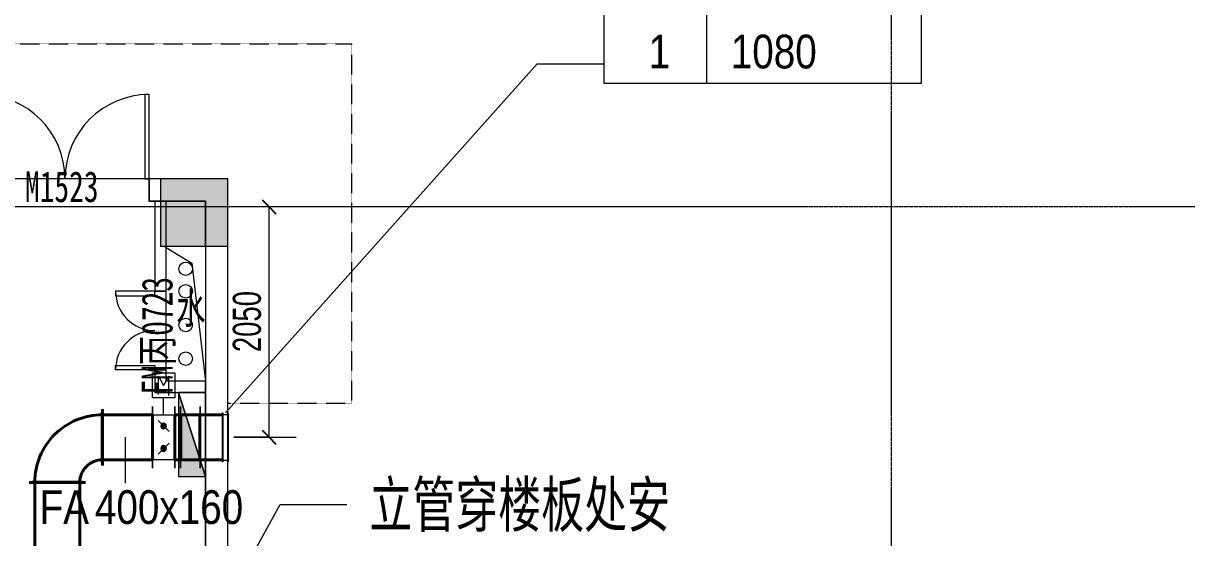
# Model space of a CAD drawing. Header units: millimetres. Extents: x 147808 to 200719, y -28592 to 8154.
# Drawn here: x 174979 to 185329, y -2944 to 1634 of the extents above; entities that cross this region are included whole.
import ezdxf

# ---------------------------------------------------------------- set-up
doc = ezdxf.new("R2010")
doc.units = ezdxf.units.MM
doc.linetypes.add('TJ Dash 2x', pattern=[3, 2, -1])
doc.linetypes.add('轴网线', pattern=[22.24, 12.7, -3.18, 3.18, -3.18])
for name, color, linetype, lineweight in [('0-1', 7, 'Continuous', 5), ('A-ANNO-DIMS', 7, 'Continuous', 5), ('A-ANNO-DIMS-100', 7, 'Continuous', 5), ('M-HVAC-CDFF-IDEN', 7, 'Continuous', 5), ('M-HVAC-DUCT-IDEN', 7, 'Continuous', 5)]:
    doc.layers.add(name, color=color, linetype=linetype, lineweight=lineweight)
for name, color, linetype, lineweight, true_color in [('0-2', 7, 'Continuous', 5, 0x515151), ('A-AREA-IDEN-1', 7, 'Continuous', 5, 0x515151), ('A-DETL-1', 7, 'TJ Dash 2x', 5, 0x5151ff), ('A-DETL-GENF-1', 7, 'Continuous', 5, 0xe1e1e1), ('A-DETL-GENF-2', 7, 'Continuous', 5, 0x515151), ('A-DETL-GENF-3', 7, 'Continuous', 5, 0x888888), ('A-DETL-GENF-4', 3, 'Continuous', 80, 0x00ff00), ('A-DETL-GENF-5', 3, 'Continuous', 5, 0x00ff00), ('A-DETL-MEDM-1', 7, 'Continuous', 5, 0x515151), ('A-DOOR-1', 7, 'Continuous', 5, 0x515151), ('A-DOOR-2', 7, 'Continuous', 5, 0x5151be), ('A-DOOR-IDEN-1', 7, 'Continuous', 5, 0x515151), ('A-FLOR-1', 7, 'Continuous', 5, 0x7f7f7f), ('A-WALL-1', 7, 'Continuous', 5, 0x515151), ('G-ANNO-TEXT-2', 3, 'Continuous', 5, 0x00ff00), ('M-HVAC-CDFF-1', 3, 'Continuous', 13, 0x00ff00), ('M-HVAC-CDFF-IDEN-1', 3, 'Continuous', 5, 0x00ff00), ('M-HVAC-DUCT-3', 3, 'Continuous', 40, 0x00ff00), ('M-HVAC-DUCT-4', 3, 'Continuous', 5, 0x00ff00), ('M-HVAC-DUCT-5', 3, 'Continuous', 13, 0x00ff00), ('M-HVAC-DUCT-IDEN-1', 3, 'Continuous', 5, 0x00ff00), ('Q-SPCQ-1', 7, 'Continuous', 5, 0x515151), ('S-GRID-1', 7, '轴网线', 5, 0x5151ff)]:
    doc.layers.add(name, color=color, linetype=linetype, lineweight=lineweight, true_color=true_color)
doc.styles.add('Arial', font='arial.ttf', dxfattribs={"width": 0.7, "height": 250})
doc.styles.add('TJ_FangSong', font='', dxfattribs={"width": 0.7, "height": 400})
doc.styles.add('TJ_FangSong_Narrow_1', font='', dxfattribs={"height": 300})
doc.styles.add('仿宋_2', font='', dxfattribs={"width": 0.7, "height": 275})
doc.styles.get('TJ_FangSong').set_extended_font_data('TJ_FangSong')
doc.styles.get('TJ_FangSong_Narrow_1').set_extended_font_data('TJ_FangSong_Narrow')
doc.styles.get('仿宋_2').set_extended_font_data('FangSong')
doc.dimstyles.new('对角线-1_2_250_近', dxfattribs={"dimscale": 304.8, "dimtxt": 255.06485, "dimasz": 0.393701, "dimexe": 0.787402, "dimexo": 0.328084, "dimgap": 0, "dimtad": 1, "dimdec": 0, "dimzin": 0, "dimdsep": 46, "dimtxsty": 'Arial', "dimblk1": 'OBLIQUE', "dimblk2": 'OBLIQUE', "dimsah": 1, "dimcen": 0.09, "dimazin": 0, "dimtfac": 1, "dimtdec": 4, "dimtix": 1, "dimtmove": 0, "dimatfit": 3, "dimfxl": 1, "dimtvp": 1, "dimtolj": 1, "dimtzin": 0, "dimarcsym": 2})

# ---------------------------------------------------------------- blocks, each defined once
blk = doc.blocks.new('TJ双扇平开门 - M1523-1543865-10-001 一层空调通风平面图')
at = {"layer": 'A-DOOR-1'}
for p, q in [((-750, 100), (-750, 850)), ((-750, 850), (-710, 850)), ((-710, 850), (-710, 100)), ((750, 850), (710, 850)), ((710, 850), (710, 100)), ((750, 100), (750, 850)), ((-710, 100), (-750, 100)), ((710, 100), (750, 100))]:
    blk.add_line(p, q, dxfattribs=at)
at = {"layer": 'A-DOOR-2'}
for centre, start, end in [((-750, 100), 0, 90), ((750, 100), 90, 180)]:
    blk.add_arc(centre, 750, start, end, dxfattribs=at)
blk = doc.blocks.new('TJ双扇平开门 - FMC0723-2632022-10-001 一层空调通风平面图')
at = {"layer": 'A-DOOR-1'}
for p, q in [((-350, 50), (-350, 400)), ((-350, 400), (-310, 400)), ((-310, 400), (-310, 50)), ((350, 400), (310, 400)), ((310, 400), (310, 50)), ((350, 50), (350, 400)), ((-310, 50), (-350, 50)), ((310, 50), (350, 50))]:
    blk.add_line(p, q, dxfattribs=at)
at = {"layer": 'A-DOOR-2'}
for centre, start, end in [((-350, 50), 0, 90), ((350, 50), 90, 180)]:
    blk.add_arc(centre, 350, start, end, dxfattribs=at)
blk = doc.blocks.new('消火栓明装 - 消火栓明装-1641868-10-001 一层空调通风平面图')
at = {"layer": 'A-DETL-GENF-3'}
blk.add_hatch(color=256, dxfattribs=at).paths.add_polyline_path([(-375, -240), (375, 0), (-375, 0)], flags=0)
at = {"layer": 'A-DETL-GENF-2'}
for p, q in [((375, 0), (-375, -240)), ((-375, -240), (375, 0)), ((375, 0), (-375, 0)), ((-375, 0), (-375, -240)), ((375, -240), (375, 0)), ((-375, -240), (375, -240))]:
    blk.add_line(p, q, dxfattribs=at)
blk = doc.blocks.new('雨水管 2d - 地漏 R50-1793327-10-001 一层空调通风平面图')
at = {"layer": 'Q-SPCQ-1'}
blk.add_circle((0, 0), 60, dxfattribs=at)
blk = doc.blocks.new('YXQH_AR_B9-20_rvt-1-10-001 一层空调通风平面图')
at = {"layer": 'A-DETL-GENF-1'}
h = blk.add_hatch(color=256, dxfattribs=at)
h.paths.add_polyline_path([(173675, -17700), (174325, -17700), (174325, -17050), (173675, -17050)], flags=0)
h.paths.add_polyline_path([(191516.7, -17700), (191650, -17700), (191650, -17100), (191050, -17100), (191050, -17700), (191450, -17700)], flags=0)
h.paths.add_polyline_path([(183000, -17700), (183000, -17100), (182400, -17100), (182400, -17700)], flags=0)
h.paths.add_polyline_path([(165000, -17650), (165600, -17650), (165600, -17050), (165000, -17050), (165000, -17478.6)], flags=0)
h.paths.add_polyline_path([(156350, -17650), (156950, -17650), (156950, -17050), (156350, -17050), (156350, -17450)], flags=0)
h.paths.add_polyline_path([(171300, -9350), (171300, -8750), (170700, -8750), (170700, -9350), (171100, -9350)], flags=0)
h.paths.add_polyline_path([(176400, -9050), (176800, -9050), (176800, -8450), (176200, -8450), (176200, -9050)], flags=0)
h.paths.add_polyline_path([(191578.1, -9050), (191650, -9050), (191650, -8450), (191050, -8450), (191050, -9050), (191450, -9050)], flags=0)
h.paths.add_polyline_path([(183000, -9050), (183000, -8450), (182400, -8450), (182400, -9050)], flags=0)
h.paths.add_polyline_path([(156950, -9000), (156950, -8400), (156350, -8400), (156350, -9000), (156550, -9000)], flags=0)
h.paths.add_polyline_path([(165000, -9000), (165600, -9000), (165600, -8400), (165000, -8400)], flags=0)
h.paths.add_polyline_path([(191250, -7200), (191650, -7200), (191650, -6800), (191250, -6800), (191250, -7000)], flags=0)
h.paths.add_polyline_path([(182950, -7000), (182950, -6500), (182550, -6500), (182550, -7000)], flags=0)
h.paths.add_polyline_path([(171100, -6350), (171100, -5950), (170900, -5950), (170900, -6350)], flags=0)
h.paths.add_polyline_path([(173750, -6350), (173950, -6350), (173950, -5950), (173750, -5950), (173750, -6150)], flags=0)
h.paths.add_polyline_path([(168050, -6350), (168250, -6350), (168250, -5950), (168050, -5950), (168050, -6150)], flags=0)
h.paths.add_polyline_path([(173873.6, -4365), (173950, -4365), (173950, -3965), (173750, -3965), (173750, -4365)], flags=0)
h.paths.add_polyline_path([(171042.4, -4365), (171100, -4365), (171100, -3965), (170900, -3965), (170900, -4365)], flags=0)
h.paths.add_polyline_path([(168250, -4365), (168250, -3965), (168050, -3965), (168050, -4365), (168126.4, -4365)], flags=0)
h.paths.add_polyline_path([(168050, -2025), (168250, -2025), (168250, -1625), (168050, -1625)], flags=0)
h.paths.add_polyline_path([(173750, -2025), (173950, -2025), (173950, -1625), (173750, -1625), (173750, -1885)], flags=0)
h.paths.add_polyline_path([(170958.9, -1775), (171100, -1775), (171100, -1375), (170900, -1375), (170900, -1775)], flags=0)
h.paths.add_polyline_path([(165015.3, -350), (165600, -350), (165600, 250), (165000, 250), (165000, -350), (165012.5, -350)], flags=0)
h.paths.add_polyline_path([(156950, -350), (156950, 250), (156350, 250), (156350, -350), (156550, -350)], flags=0)
h.paths.add_polyline_path([(176600, -350), (176800, -350), (176800, 250), (176200, 250), (176200, -350), (176550, -350)], flags=0)
at = {"layer": '0-2'}
for p, q in [((176230, -350), (176250, -362)), ((176250, -362), (176480, -500.2)), ((176480, -500.2), (176600, -1550))]:
    blk.add_line(p, q, dxfattribs=at)
at = {"layer": 'A-DETL-1'}
for p, q in [((165000, 1450), (177900, 1450)), ((177900, 1450), (177900, -1750)), ((177900, -1750), (176800, -1750))]:
    blk.add_line(p, q, dxfattribs=at)
at = {"layer": 'A-DETL-MEDM-1'}
for p, q in [((176800, 250), (176200, 250)), ((176200, 250), (176200, -350)), ((176800, -350), (176800, 250)), ((176200, -350), (176250, -350)), ((176250, -350), (176600, -350)), ((176600, -350), (176800, -350))]:
    blk.add_line(p, q, dxfattribs=at)
at = {"layer": 'A-FLOR-1'}
for p, q in [((176060, 250), (174640, 250)), ((176100, 250), (176060, 250)), ((176100, 50), (176100, 250)), ((176150, 50), (176100, 50)), ((176250, 50), (176150, 50)), ((176600, 50), (176250, 50)), ((176600, -350), (176600, 50)), ((176250, -750), (176250, -350)), ((176250, -350), (176600, -350)), ((176250, -1450), (176250, -750)), ((176250, -1550), (176250, -1450)), ((176600, -1550), (176250, -1550)), ((176600, -2400), (176600, -1550)), ((176600, -7000), (176600, -2400))]:
    blk.add_line(p, q, dxfattribs=at)
at = {"layer": 'A-WALL-1'}
for p, q in [((176800, 250), (176100, 250)), ((176100, 250), (176100, 50)), ((176800, 50), (176800, 250)), ((176100, 50), (176150, 50)), ((176150, 50), (176150, -750)), ((176150, 50), (176150, -750)), ((176150, 50), (176250, 50)), ((176250, 50), (176600, 50)), ((176250, -750), (176250, 50)), ((176250, -750), (176250, 50)), ((176600, 50), (176600, -1550)), ((176800, -6800), (176800, 50)), ((176150, -750), (176250, -750)), ((176250, -750), (176150, -750)), ((176150, -1450), (176150, -1650)), ((176250, -1450), (176150, -1450)), ((176150, -1450), (176150, -1650)), ((176150, -1450), (176250, -1450)), ((176250, -1550), (176250, -1450)), ((176250, -1550), (176250, -1450)), ((176600, -1550), (176250, -1550)), ((176600, -1550), (176250, -1550)), ((176600, -1550), (176600, -1650)), ((176150, -1650), (176250, -1650)), ((176250, -1650), (176150, -1650)), ((176250, -1650), (176600, -1650)), ((176250, -1650), (176360, -1650)), ((176600, -1650), (176600, -6800))]:
    blk.add_line(p, q, dxfattribs=at)
at = {"layer": 'S-GRID-1'}
for p, q in [((182700, 7353.7), (182700, -27792.2)), ((198349.8, 0), (148741.6, 0))]:
    blk.add_line(p, q, dxfattribs=at)
at = {"layer": '0-2'}
blk.add_blockref('TJ双扇平开门 - M1523-1543865-10-001 一层空调通风平面图', (175350, 150), dxfattribs=at)
for name, p, rotation in [('雨水管 2d - 地漏 R50-1793327-10-001 一层空调通风平面图', (176424.1, -550.4), 89.9999999999999), ('雨水管 2d - 地漏 R50-1793327-10-001 一层空调通风平面图', (176424.1, -750.4), 89.9999999999999), ('TJ双扇平开门 - FMC0723-2632022-10-001 一层空调通风平面图', (176200, -1100), 90), ('雨水管 2d - 地漏 R50-1793327-10-001 一层空调通风平面图', (176424.1, -1050.4), 89.9999999999999), ('雨水管 2d - 地漏 R50-1793327-10-001 一层空调通风平面图', (176424.1, -1350.4), 89.9999999999999), ('消火栓明装 - 消火栓明装-1641868-10-001 一层空调通风平面图', (176360, -2025), 89.9999999999978)]:
    blk.add_blockref(name, p, dxfattribs=dict(at, rotation=rotation))
at = {"layer": 'A-AREA-IDEN-1', "insert": (176338.8, -763.3), "char_height": 275, "width": 347.932, "attachment_point": 1, "style": '仿宋_2'}
blk.add_mtext('\\f仿宋|b0|i0|c134|p49|;\\W.7;水', dxfattribs=at)
at = {"layer": 'A-DOOR-IDEN-1', "insert": (174994.1, 318.2), "char_height": 275, "width": 869.831, "attachment_point": 1, "style": '仿宋_2'}
blk.add_mtext('M1523', dxfattribs=at)
at = {"layer": 'A-DOOR-IDEN-1', "insert": (176031.8, -1671.2), "char_height": 275, "width": 1391.729, "attachment_point": 1, "rotation": 90, "style": '仿宋_2'}
blk.add_mtext('FM丙0723', dxfattribs=at)
blk = doc.blocks.new('过渡件_矩形变径管_角度_法兰 - 45 度-2719540-10-001 一层空调通风平面图')
at = {"layer": 'M-HVAC-DUCT-3'}
for p, q in [((3, 200), (172, 200)), ((3, -200), (3, 200)), ((172, 200), (172, -200)), ((172, -200), (3, -200))]:
    blk.add_line(p, q, dxfattribs=at)
at = {"layer": 'M-HVAC-DUCT-4'}
for p, q in [((0, 200), (0, 275)), ((0, 275), (0, -275)), ((175, 275), (175, 200)), ((175, -275), (175, 275)), ((0, -275), (0, -200)), ((175, -200), (175, -275))]:
    blk.add_line(p, q, dxfattribs=at)
blk = doc.blocks.new('电动多叶调节风阀-矩形 - 标准-2720513-10-001 一层空调通风平面图')
at = {"layer": 'A-DETL-GENF-4'}
for points in [[(-25, 100), (-24, 94), (-22, 87), (-18, 82), (-13, 78), (-6, 76), (0, 75), (6, 76), (13, 78), (18, 82), (22, 87), (24, 94), (25, 100), (24, 106), (22, 112), (18, 118), (13, 122), (6, 124), (0, 125), (-6, 124), (-13, 122), (-18, 118), (-22, 112), (-24, 106)], [(-25, -100), (-24, -106), (-22, -113), (-18, -118), (-13, -122), (-6, -124), (0, -125), (6, -124), (13, -122), (18, -118), (22, -113), (24, -106), (25, -100), (24, -94), (22, -88), (18, -82), (13, -78), (6, -76), (0, -75), (-6, -76), (-13, -78), (-18, -82), (-22, -88), (-24, -94)]]:
    blk.add_hatch(color=256, dxfattribs=at).paths.add_polyline_path(points, flags=0)
at = {"layer": 'A-DETL-GENF-5'}
for p, q in [((-49, 149), (49, 51)), ((-49, -149), (49, -51))]:
    blk.add_line(p, q, dxfattribs=at)
for centre, start, end in [((0, 100), 360, 180), ((0, 100), 180, 360), ((0, -100), 360, 180), ((0, -100), 180, 360)]:
    blk.add_arc(centre, 25, start, end, dxfattribs=at)
at = {"layer": 'M-HVAC-DUCT-5'}
for p, q in [((-100, 350), (-100, 575)), ((-100, 575), (100, 575)), ((-45, 543), (0, 460)), ((-45, 382), (-45, 543)), ((45, 543), (0, 460)), ((45, 373), (45, 543)), ((100, 575), (100, 350)), ((100, 350), (-100, 350)), ((0, 200), (0, 350)), ((-100, 200), (-100, 275)), ((-100, 275), (-100, -275)), ((100, 200), (100, 275)), ((100, 275), (100, -275)), ((-100, -200), (-100, 200)), ((-100, 200), (100, 200)), ((-100, 200), (100, 200)), ((100, 200), (100, -200)), ((-100, -275), (-100, -200)), ((100, -200), (-100, -200)), ((100, -200), (-100, -200)), ((100, -275), (100, -200))]:
    blk.add_line(p, q, dxfattribs=at)
blk = doc.blocks.new('弯头_矩形弯头_弧形_法兰 - 1_0 W-2858090-10-001 一层空调通风平面图')
at = {"layer": 'M-HVAC-DUCT-3'}
for p, q in [((-250, 403), (-225, 403)), ((250, 403), (-250, 403)), ((-225, 403), (225, 403)), ((-225, 400), (-225, 403)), ((225, 400), (-225, 400)), ((225, 403), (225, 400)), ((225, 403), (250, 403)), ((-403, 225), (-403, 250)), ((-403, 250), (-403, -250)), ((-403, -225), (-403, 225)), ((-403, 225), (-400, 225)), ((-400, 225), (-400, -225)), ((-403, -250), (-403, -225)), ((-400, -225), (-403, -225))]:
    blk.add_line(p, q, dxfattribs=at)
for radius in [200, 600]:
    blk.add_arc((-400, 400), radius, 270, 0, dxfattribs=at)
blk = doc.blocks.new('W_外墙防雨百叶 - W_外墙防雨百叶-2905686-10-001 一层空调通风平面图')
at = {"layer": 'M-HVAC-CDFF-1'}
for p, q in [((219.05, 51), (-219.05, 51)), ((-219.05, 51), (-219.05, 47.825)), ((-219.05, 47.825), (219.05, 47.825)), ((219.05, 3.175), (-219.05, 3.175)), ((-219.05, 3.175), (-219.05, 0)), ((-219.05, 0), (219.05, 0)), ((-203.175, 47.825), (-203.175, 3.175)), ((203.175, 47.825), (203.175, 3.175)), ((219.05, 51), (219.05, 47.825)), ((219.05, 3.175), (219.05, 0))]:
    blk.add_line(p, q, dxfattribs=at)
blk = doc.blocks.new('TJ_风口标注-样式二3mm - 标准-2636378-10-001 一层空调通风平面图')
at = {"layer": 'M-HVAC-CDFF-IDEN'}
for p, q in [((-5.4, -9.21), (-5.4, 4.29)), ((-5.4, 4.29), (22.78, 4.29)), ((22.78, 4.29), (22.78, -9.21)), ((22.78, -9.21), (-5.4, -9.21))]:
    blk.add_line(p, q, dxfattribs=at)
at = {"layer": 'M-HVAC-CDFF-IDEN-1'}
for p, q in [((3.73, -9.21), (3.73, 4.29)), ((-5.4, -2.46), (22.78, -2.46))]:
    blk.add_line(p, q, dxfattribs=at)
blk = doc.blocks.new('DIMBLOCK28-10-001 一层空调通风平面图')
at = {"layer": 'A-ANNO-DIMS-100', "lineweight": 25}
for p, q in [((177167, 0), (177107, 60)), ((177167, 0), (177227, -60)), ((177167, -2050), (177107, -1990)), ((177167, -2050), (177227, -2110))]:
    blk.add_line(p, q, dxfattribs=at)
at = {"layer": 'A-ANNO-DIMS-100'}
for p, q in [((177182, 0), (176927, 0)), ((177167, -2050), (177167, 0)), ((177167, 0), (177182, 0)), ((176852, -2050), (177407, -2050)), ((177167, -2050), (176852, -2050))]:
    blk.add_line(p, q, dxfattribs=at)
at = {"layer": 'A-ANNO-DIMS-100', "color": 0, "insert": (176843, -1292), "char_height": 250, "width": 640.41, "attachment_point": 1, "rotation": 90, "line_spacing_factor": 0.941778, "style": 'Arial'}
blk.add_mtext('2050', dxfattribs=at)
blk = doc.blocks.new('_Oblique')
at = {"color": 0, "linetype": 'ByBlock', "lineweight": -2}
blk.add_line((-0.5, -0.5), (0.5, 0.5), dxfattribs=at)

msp = doc.modelspace()

# ---------------------------------------------------------------- linework, layer by layer
at = {"layer": 'G-ANNO-TEXT-2'}
for p, q in [((176359, -4288.9), (177264.1, -2648.1)), ((177264.1, -2648.1), (177858.6, -2648.1))]:
    msp.add_line(p, q, dxfattribs=at)
at = {"layer": 'M-HVAC-CDFF-IDEN'}
for p, q in [((176777.7, -1831), (179550.2, 1272.4)), ((179550.2, 1272.4), (180147.1, 1272.4))]:
    msp.add_line(p, q, dxfattribs=at)
at = {"layer": 'M-HVAC-DUCT-3'}
for p, q in [((175685.1, -1850), (176127.6, -1850)), ((176127.6, -1850), (176127.6, -2250)), ((176327.6, -2250), (176327.6, -1850)), ((176327.6, -1850), (176381.7, -1850)), ((176381.7, -1850), (176381.7, -2250)), ((176550.7, -2250), (176550.7, -1850)), ((176752.2, -1850), (176550.7, -1850)), ((175685.1, -2250), (176127.6, -2250)), ((176327.6, -2250), (176381.7, -2250)), ((176752.2, -2250), (176550.7, -2250)), ((175082.1, -2453), (175082.1, -9578.1)), ((175482.1, -2453), (175482.1, -9578.1))]:
    msp.add_line(p, q, dxfattribs=at)
at = {"layer": 'M-HVAC-DUCT-IDEN'}
msp.add_line((175886.5, -2050), (175886.5, -2457.5), dxfattribs=at)

# ---------------------------------------------------------------- block references
at = {"layer": '0-1'}
msp.add_blockref('YXQH_AR_B9-20_rvt-1-10-001 一层空调通风平面图', (0, 0), dxfattribs=at)
at = {"layer": 'M-HVAC-CDFF-1', "extrusion": (0, 0, -1), "rotation": 269.9999999999991}
msp.add_blockref('W_外墙防雨百叶 - W_外墙防雨百叶-2905686-10-001 一层空调通风平面图', (-176803.2, -2050), dxfattribs=at)
at = {"layer": 'M-HVAC-CDFF-IDEN', "xscale": 99.99999999999993, "yscale": 99.99999999999993, "zscale": 99.99999999999993}
msp.add_blockref('TJ_风口标注-样式二3mm - 标准-2636378-10-001 一层空调通风平面图', (180687.5, 2020.8), dxfattribs=at)
at = {"layer": 'M-HVAC-DUCT-3', "rotation": 180}
msp.add_blockref('弯头_矩形弯头_弧形_法兰 - 1_0 W-2858090-10-001 一层空调通风平面图', (175282.1, -2050), dxfattribs=at)
at = {"layer": 'M-HVAC-DUCT-3'}
msp.add_blockref('过渡件_矩形变径管_角度_法兰 - 45 度-2719540-10-001 一层空调通风平面图', (176378.7, -2050), dxfattribs=at)
at = {"layer": 'M-HVAC-DUCT-5'}
msp.add_blockref('电动多叶调节风阀-矩形 - 标准-2720513-10-001 一层空调通风平面图', (176227.6, -2050), dxfattribs=at)

# ---------------------------------------------------------------- texts
at = {"layer": 'G-ANNO-TEXT-2', "insert": (178058.6, -2448.1), "char_height": 400, "width": 3260.463, "attachment_point": 1, "style": 'TJ_FangSong'}
msp.add_mtext('立管穿楼板处安', dxfattribs=at)
at = {"layer": 'M-HVAC-CDFF-IDEN-1', "char_height": 300, "attachment_point": 1, "style": 'TJ_FangSong_Narrow_1'}
for s, insert, width in [('\\fTJ_FangSong_Narrow|b0|i0|c134|p2|;1', (180542.9, 1532.8), 168.354), ('1080', (181272.8, 1532.8), 713.502)]:
    msp.add_mtext(s, dxfattribs=dict(at, insert=insert, width=width))
at = {"layer": 'M-HVAC-DUCT-IDEN-1', "char_height": 300, "attachment_point": 1, "style": 'TJ_FangSong_Narrow_1'}
for s, insert, width in [('FA', (175124.4, -2521.3), 360.759), ('400x160', (175616.6, -2521.3), 1242.616)]:
    msp.add_mtext(s, dxfattribs=dict(at, insert=insert, width=width))

# ---------------------------------------------------------------- dimensions: what is measured, and where the dimension line sits
at = {"layer": 'A-ANNO-DIMS'}
dim = msp.add_linear_dim(base=(177167.1, 0), p1=(176752.2, -2050), p2=(177082.3, 0), angle=90, dimstyle='对角线-1_2_250_近', override={"dimpost": '<>', "dimfxl": 2076.401495}, dxfattribs=at)
dim.commit()
dim.dimension.update_dxf_attribs({"geometry": 'DIMBLOCK28-10-001 一层空调通风平面图', "text_midpoint": (177039.5, -1025)})

doc.saveas('drawing.dxf')
